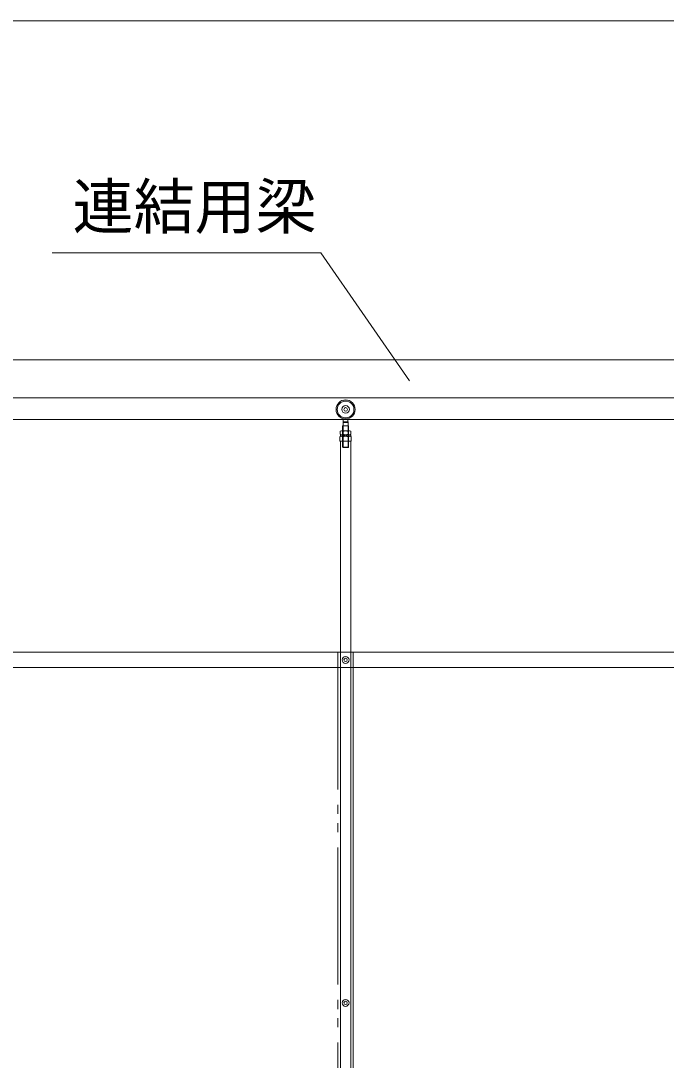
# Model space of a CAD drawing. Units: millimetres, scale not verified. Extents: x -9305 to 9305, y -6415 to 6415.
# Drawn here: x -6568 to -4876, y -842 to 1885 of the extents above; entities that cross this region are included whole.
import ezdxf
from ezdxf.enums import TextEntityAlignment as Align

# ---------------------------------------------------------------- set-up
doc = ezdxf.new("R2010")
doc.units = ezdxf.units.MM
doc.header["$LTSCALE"] = 40
doc.linetypes.add('DOUBLE_CHAIN2', pattern=[12.8, 9, -1, 0.6, -0.6, 0.6, -1])
for name, color, linetype, lineweight in [('0-4_CLGS-81', 7, 'Continuous', 9), ('0-7_TEXT', 7, 'Continuous', 9), ('0-A_寸法', 134, 'Continuous', 9)]:
    doc.layers.add(name, color=color, linetype=linetype, lineweight=lineweight)
doc.styles.add('ＭＳ ゴシック', font='')
doc.styles.get('ＭＳ ゴシック').set_extended_font_data('MS Gothic')

msp = doc.modelspace()

# ---------------------------------------------------------------- linework, layer by layer
at = {"layer": '0-4_CLGS-81'}
for p, q in [((-7571.7, 995.98), (-4022.02, 995.98)), ((429.68, 895.98), (-7571.7, 895.98)), ((-7567, 838.98), (422.98, 838.98)), ((-5724.84, 766.74), (-5724.84, 822.58)), ((-5724.84, 822.58), (-5708.96, 822.58)), ((-5723.59, 765.58), (-5723.59, 822.58)), ((-5723.4, 832.58), (-5716.9, 832.58)), ((-5723.4, 822.58), (-5723.4, 832.58)), ((-5723.4, 831.43), (-5716.9, 831.43)), ((-5722.9, 832.58), (-5722.9, 841.32)), ((-5710.21, 832.58), (-5716.9, 832.58)), ((-5710.4, 831.43), (-5716.9, 831.43)), ((-5710.9, 832.58), (-5710.9, 841.32)), ((-5710.4, 822.58), (-5710.4, 832.58)), ((-5710.21, 765.58), (-5710.21, 822.58)), ((-5708.96, 766.74), (-5708.96, 822.58)), ((-5729.56, 795.25), (-5732.06, 793.8)), ((-5732.06, 782.25), (-5732.06, 793.8)), ((-5730.91, 800.25), (-5730.91, 808.2)), ((-5730.56, 799.25), (-5703.56, 799.25)), ((-5730.56, 799.25), (-5730.56, 795.25)), ((-5730.56, 795.25), (-5703.56, 795.25)), ((-5704.56, 795.25), (-5729.56, 795.25)), ((-5706.65, 809.2), (-5727.75, 809.2)), ((-5706.65, 799.25), (-5727.75, 799.25)), ((-5723.4, 807.58), (-5724.84, 807.58)), ((-5724.56, 793.8), (-5724.56, 782.25)), ((-5723.98, 800.25), (-5723.98, 808.2)), ((-5717.06, 799.25), (-5723.16, 795.35)), ((-5712.06, 799.25), (-5718.16, 795.35)), ((-5710.4, 807.58), (-5708.96, 807.58)), ((-5710.13, 800.25), (-5710.13, 808.2)), ((-5709.55, 793.8), (-5709.55, 782.25)), ((-5702.06, 793.8), (-5704.56, 795.25)), ((-5703.56, 799.25), (-5703.56, 795.25)), ((-5703.2, 800.25), (-5703.2, 808.2)), ((-5702.06, 782.25), (-5702.06, 793.8)), ((-5702.06, 782.25), (-5732.06, 782.25)), ((-5703.46, 782.25), (-5730.66, 782.25)), ((-5730.5, 782.25), (-5730.5, -3441.72)), ((-5723.59, 765.58), (-5716.9, 765.58)), ((-5710.21, 765.58), (-5716.9, 765.58)), ((-5703.3, 782.25), (-5703.3, -3441.72)), ((-6597, 228.28), (-5697, 228.28)), ((-5697, 228.28), (-5697, -3411.72)), ((-5697, 228.28), (-4837, 228.28)), ((-6597, 188.28), (-5697, 188.28)), ((-5697, 188.28), (-4837, 188.28))]:
    msp.add_line(p, q, dxfattribs=at)
at = {"layer": '0-4_CLGS-81', "linetype": 'DOUBLE_CHAIN2'}
msp.add_line((-5737, 228.28), (-5737, -3411.72), dxfattribs=at)
at = {"layer": '0-4_CLGS-81'}
for points in [[(-5723.59, 765.58), (-5724.84, 766.74), (-5716.9, 766.74)], [(-5710.21, 765.58), (-5708.96, 766.74), (-5716.9, 766.74)]]:
    msp.add_lwpolyline(points, dxfattribs=at)
for centre, radius in [((-5716.9, 865.58), 25), ((-5716.9, 865.58), 22), ((-5716.9, 865.58), 10), ((-5716.9, 865.58), 4.65), ((-5717, 208.28), 9), ((-5717, 208.28), 4.5), ((-5717, -691.72), 9), ((-5717, -691.72), 4.5)]:
    msp.add_circle(centre, radius, dxfattribs=at)
for centre, radius, start, end in [((-5727.45, 802.74), 6.46, 57.58, 122.42), ((-5727.45, 805.7), 6.46, 237.58, 302.42), ((-5729.69, 785.44), 9.81, 58.521, 89.241), ((-5717.06, 775.01), 20.24, 68.229, 111.771), ((-5717.06, 784.71), 24.49, 73.565, 106.435), ((-5717.06, 823.74), 24.49, 253.565, 286.435), ((-5706.66, 802.7), 6.5, 57.795, 122.205), ((-5706.66, 805.75), 6.5, 237.795, 302.205), ((-5704.43, 785.44), 9.81, 90.759, 121.479)]:
    msp.add_arc(centre, radius, start, end, dxfattribs=at)
at = {"layer": '0-7_TEXT'}
for p in [(-6486.34, 1276.73), (-5549.12, 940.28)]:
    msp.add_line(p, (-5782.14, 1276.73), dxfattribs=at)
at = {"layer": '0-A_寸法', "color": 7}
msp.add_line((-7530.3, 1885.36), (388.28, 1885.36), dxfattribs=at)

# ---------------------------------------------------------------- texts
at = {"layer": '0-7_TEXT', "style": 'ＭＳ ゴシック'}
msp.add_text('連結用梁', height=117.3, dxfattribs=at).set_placement((-6432.82, 1304.3), align=Align.BOTTOM_LEFT)

doc.saveas('drawing.dxf')
